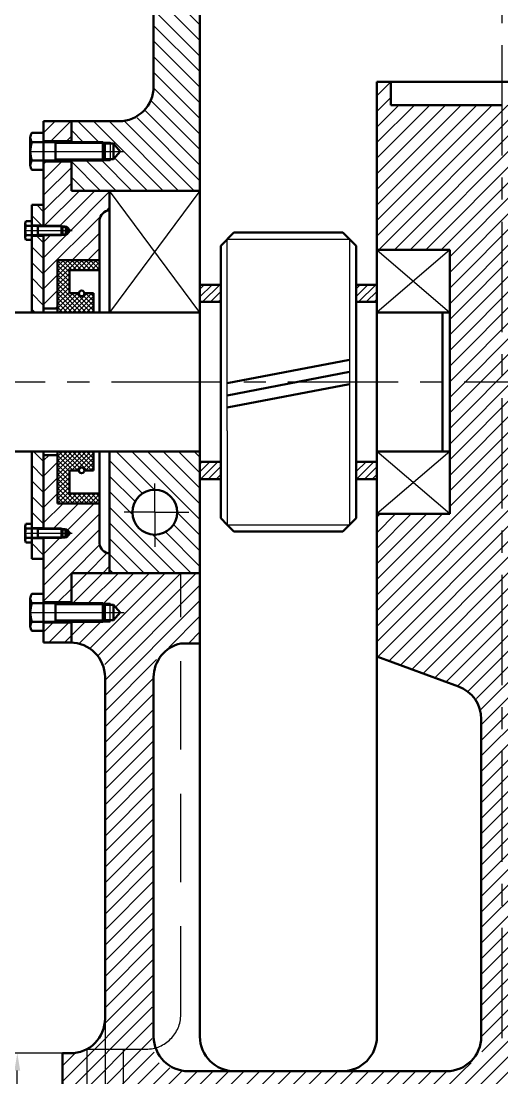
# Model space of a CAD drawing. Header units: millimetres. Extents: x 17910 to 19863, y 26307 to 27710.
# Drawn here: x 19212.7 to 19351.2, y 27128.4 to 27432.5 of the extents above; entities that cross this region are included whole.
import ezdxf

# ---------------------------------------------------------------- set-up
doc = ezdxf.new("R2010")
doc.units = ezdxf.units.MM
doc.linetypes.add('CENTER', pattern=[50.8, 31.75, -6.35, 6.35, -6.35])
doc.linetypes.add('DASHEDX2', pattern=[38.1, 25.4, -12.7])
for name, color, linetype in [('ОСЕВ', 5, 'CENTER'), ('Пунктир', 243, 'DASHEDX2'), ('РАЗМ', 6, 'Continuous'), ('ТОНК', 140, 'Continuous'), ('ШТРИХ', 30, 'Continuous')]:
    doc.layers.add(name, color=color, linetype=linetype)
doc.layers.add('ОСН', color=7, linetype='Continuous', lineweight=50)
doc.styles.add('MYSTYLE2', font='cad1win.shx', dxfattribs={"width": 0.8, "oblique": 15})
doc.dimstyles.new('STANDARD1', dxfattribs={"dimtxt": 3.5, "dimasz": 5, "dimexe": 1, "dimexo": 0, "dimgap": 1, "dimtad": 1, "dimdec": 4, "dimdsep": 46, "dimlunit": 6, "dimtxsty": 'MYSTYLE2', "dimcen": 2.5, "dimadec": 0, "dimazin": 0, "dimtfac": 1, "dimtdec": 4, "dimtmove": 0, "dimatfit": 3, "dimfxl": 0, "dimtolj": 1, "dimtzin": 0, "dimarcsym": 0})
pattern_1 = [(135, (-5092.6854, 618.8602), (-2.24506403, -2.24506403), [])]
pattern_2 = [(45, (-5092.6854, 618.8602), (-2.24506403, 2.24506403), [])]

# ---------------------------------------------------------------- blocks, each defined once
blk = doc.blocks.new('*D23')
at = {"layer": 'DEFPOINTS', "color": 0}
for p in [(19392.21, 27576.42), (19392.21, 27573.08), (19116.75, 27345.61)]:
    blk.add_point(p, dxfattribs=at)
at = {"layer": 'РАЗМ', "color": 0, "lineweight": -2}
for p, q in [((19392.21, 27576.42), (19392.21, 27572.08)), ((19116.75, 27345.61), (19116.75, 27574.08)), ((19121.75, 27573.08), (19387.21, 27573.08))]:
    blk.add_line(p, q, dxfattribs=at)
at = {"layer": 'РАЗМ', "color": 0}
for points in [[(19121.75, 27573.91), (19121.75, 27572.25), (19116.75, 27573.08)], [(19387.21, 27573.91), (19387.21, 27572.25), (19392.21, 27573.08)]]:
    blk.add_solid(points, dxfattribs=at)
at = {"layer": 'РАЗМ', "color": 0, "insert": (19243.61, 27575.83), "char_height": 3.5, "attachment_point": 5, "style": 'MYSTYLE2'}
blk.add_mtext('\\A1;285', dxfattribs=at)
blk = doc.blocks.new('*D25')
at = {"layer": 'DEFPOINTS', "color": 0}
for p in [(19211.65, 27135.51), (19224.65, 27135.51), (19224.65, 27114.5)]:
    blk.add_point(p, dxfattribs=at)
at = {"layer": 'РАЗМ', "color": 0, "lineweight": -2}
for p, q in [((19224.65, 27135.51), (19210.65, 27135.51)), ((19211.65, 27119.5), (19211.65, 27130.51)), ((19224.65, 27114.5), (19210.65, 27114.5))]:
    blk.add_line(p, q, dxfattribs=at)
at = {"layer": 'РАЗМ', "color": 0}
for points in [[(19210.82, 27130.51), (19212.49, 27130.51), (19211.65, 27135.51)], [(19210.82, 27119.5), (19212.49, 27119.5), (19211.65, 27114.5)]]:
    blk.add_solid(points, dxfattribs=at)
at = {"layer": 'РАЗМ', "color": 0, "insert": (19208.9, 27124.62), "char_height": 3.5, "attachment_point": 5, "rotation": 90, "style": 'MYSTYLE2'}
blk.add_mtext('\\A1;20', dxfattribs=at)

msp = doc.modelspace()

# ---------------------------------------------------------------- hatches: boundary and pattern name
at = {"layer": 'ШТРИХ'}
h = msp.add_hatch(dxfattribs=at)
h.set_pattern_fill('ANSI31', color=256, angle=90, style=0)
h.set_pattern_definition(pattern_1)
h.paths.add_polyline_path([(19264.23695, 27383.69172), (19227.23695, 27383.69172), (19227.23695, 27392.35506), (19236.25887, 27392.35506), (19236.90725, 27392.80033), (19239.40137, 27392.80033), (19241.29569, 27395.02384), (19239.40137, 27397.24735), (19236.90725, 27397.24735), (19236.25887, 27397.69262), (19227.23695, 27397.69262), (19227.23695, 27403.69172), (19240.91609, 27403.69172), (19245.54097, 27404.05983), (19249.68737, 27408.26298), (19251.33373, 27411.36965), (19250.91609, 27413.69172), (19250.91609, 27527.17658), (19252.65414, 27532.351), (19255.21839, 27534.82118), (19259.52267, 27536.65095), (19260.91609, 27537.17658), (19523.4983, 27537.17658), (19526.19336, 27536.65952), (19529.08866, 27535.24696), (19531.2433, 27533.12811), (19532.69095, 27530.57205), (19533.4983, 27527.17658), (19533.4983, 27423.69172), (19533.64674, 27419.80324), (19535.2364, 27417.45421), (19539.38552, 27413.99176), (19543.4983, 27413.69172), (19560.23909, 27413.69172), (19560.23909, 27406.6694), (19552.87798, 27406.6694), (19552.22961, 27406.22413), (19549.73549, 27406.22413), (19547.84117, 27404.00062), (19549.73549, 27401.77711), (19552.22961, 27401.77711), (19552.87798, 27401.33184), (19560.23909, 27401.33184), (19560.23909, 27393.69172), (19520.49087, 27393.69172), (19520.49087, 27517.19627), (19518.70188, 27521.5384), (19515.4984, 27524.8778), (19512.01636, 27526.26921), (19510.49087, 27527.19627), (19274.23695, 27527.19627), (19269.92067, 27525.87124), (19266.45633, 27522.64906), (19265.50064, 27520.14291), (19264.23695, 27517.19627)])
h = msp.add_hatch(dxfattribs=at)
h.set_pattern_fill('ANSI31', color=256, style=0)
h.set_pattern_definition(pattern_2)
h.paths.add_polyline_path([(19335.27277, 27130.35012), (19345.14138, 27133.77107), (19345.72271, 27137.54583), (19345.27277, 27140.35012), (19345.27277, 27231.65501), (19344.70261, 27236.86572), (19341.24512, 27240.08151), (19315.20719, 27249.71503), (19315.20719, 27290.69172), (19336.20719, 27290.69172), (19336.20719, 27308.69172), (19336.20719, 27366.69172), (19315.20719, 27366.69172), (19315.20719, 27414.99706), (19319.19074, 27414.99706), (19319.19074, 27408.32735), (19357.19128, 27408.32735), (19357.19128, 27270.22793), (19359.78113, 27270.22793), (19359.78113, 27263.69172), (19387.20719, 27263.69172), (19387.20719, 27249.71503), (19360.9702, 27240.03722), (19356.80053, 27235.55212), (19357.14162, 27231.65501), (19357.14162, 27140.35012), (19357.51991, 27135.19728), (19359.82172, 27132.56933), (19361.46587, 27131.32104), (19367.14162, 27130.35012)])
h = msp.add_hatch(dxfattribs=at)
h.set_pattern_fill('ANSI31', color=256, style=0)
h.set_pattern_definition(pattern_2)
h.paths.add_polyline_path([(19227.23695, 27392.10321), (19219.23695, 27392.10321), (19219.23695, 27373.56468), (19224.35316, 27373.56468), (19224.67735, 27373.34205), (19225.92441, 27373.34205), (19226.87157, 27372.23029), (19225.92441, 27371.11854), (19224.67735, 27371.11854), (19224.35316, 27370.8959), (19219.23695, 27370.8959), (19219.23695, 27349.76894), (19223.26035, 27349.76894), (19223.26035, 27363.69889), (19235.30869, 27363.69889), (19235.30869, 27375.16835), (19235.44993, 27376.2876), (19236.12557, 27377.2438), (19237.0452, 27377.91876), (19238.24782, 27378.086), (19238.24782, 27383.69172), (19227.23695, 27383.69172)])
h.paths.add_polyline_path([(19219.23695, 27397.94447), (19219.23695, 27403.69172), (19227.23695, 27403.69172), (19227.23695, 27397.94447)])
h = msp.add_hatch(dxfattribs=at)
h.set_pattern_fill('ANSI31', color=256, angle=90, style=0)
h.set_pattern_definition(pattern_1)
h.paths.add_polyline_path([(19215.8422, 27348.69172), (19215.8422, 27370.76998), (19219.23695, 27370.76998), (19219.23695, 27348.69172)])
h.paths.add_polyline_path([(19215.8422, 27379.63871), (19219.23695, 27379.63871), (19219.23695, 27373.69061), (19215.8422, 27373.69061)])
h = msp.add_hatch(dxfattribs=at)
h.set_pattern_fill('ANSI37', color=256, scale=0.3, angle=270, style=0)
h.set_pattern_definition([(45, (-7215.539, 3322.1684), (0.67351921, -0.67351921), []), (315, (-7215.539, 3322.1684), (-0.67351921, -0.67351921), [])])
h.paths.add_polyline_path([(19233.62508, 27348.69172), (19233.62508, 27354.21817), (19230.99779, 27354.21817), (19230.92664, 27353.65959), (19230.59797, 27353.37349), (19230.06925, 27353.25903), (19229.58339, 27353.44501), (19229.3262, 27353.78829), (19229.31192, 27354.01709), (19229.37002, 27354.21817), (19226.6557, 27354.21817), (19226.6557, 27360.83679), (19235.30869, 27360.83679), (19235.30869, 27363.69889), (19223.26035, 27363.69889), (19223.26035, 27348.69172)])
h = msp.add_hatch(dxfattribs=at)
h.set_pattern_fill('ANSI31', color=256, scale=0.5, angle=360, style=0)
h.set_pattern_definition([(45, (-7215.539, 51340.187), (-1.122532015, 1.122532015), [])])
h.paths.add_polyline_path([(19270.22207, 27356.66372), (19270.22207, 27351.69172), (19264.23695, 27351.69172), (19264.23695, 27356.66372)])
h = msp.add_hatch(dxfattribs=at)
h.set_pattern_fill('ANSI31', color=256, scale=0.5, angle=360, style=0)
h.set_pattern_definition([(45, (-7215.539, 51340.187), (-1.122532015, 1.122532015), [])])
h.paths.add_polyline_path([(19315.20719, 27356.66372), (19315.20719, 27351.69172), (19309.22207, 27351.69172), (19309.22207, 27356.66372)])
h = msp.add_hatch(dxfattribs=at)
h.set_pattern_fill('ANSI31', color=256, angle=90, style=0)
h.set_pattern_definition(pattern_1)
h.paths.add_polyline_path([(19215.8422, 27308.69172), (19215.8422, 27286.61346), (19219.23695, 27286.61346), (19219.23695, 27308.69172)])
h.paths.add_polyline_path([(19215.8422, 27277.74473), (19219.23695, 27277.74473), (19219.23695, 27283.69283), (19215.8422, 27283.69283)])
h = msp.add_hatch(dxfattribs=at)
h.set_pattern_fill('ANSI37', color=256, scale=0.3, angle=270, style=0)
h.set_pattern_definition([(315, (-7215.539, 51335.215), (0.67351921, 0.67351921), []), (45, (-7215.539, 51335.215), (-0.67351921, 0.67351921), [])])
h.paths.add_polyline_path([(19233.62508, 27308.69172), (19233.62508, 27303.16527), (19230.99779, 27303.16527), (19230.92664, 27303.72385), (19230.59797, 27304.00995), (19230.06925, 27304.12441), (19229.58339, 27303.93842), (19229.3262, 27303.59515), (19229.31192, 27303.36634), (19229.37002, 27303.16527), (19226.6557, 27303.16527), (19226.6557, 27296.54665), (19235.30869, 27296.54665), (19235.30869, 27293.68455), (19223.26035, 27293.68455), (19223.26035, 27308.69172)])
h = msp.add_hatch(dxfattribs=at)
h.set_pattern_fill('ANSI31', color=256, angle=270, style=0)
h.set_pattern_definition([(315, (-7215.539, 51335.215), (2.24506403, 2.24506403), [])])
h.paths.add_polyline_path([(19264.23695, 27308.69172), (19264.23695, 27273.69172), (19238.24782, 27273.69172), (19238.24782, 27308.69172)])
edge = h.paths.add_edge_path(flags=16)
edge.add_arc((19251.24239, 27291.19172), 6.45404, 270, 630)
h = msp.add_hatch(dxfattribs=at)
h.set_pattern_fill('ANSI31', color=256, style=0)
h.set_pattern_definition(pattern_2)
h.paths.add_polyline_path([(19227.23695, 27265.28022), (19219.23695, 27265.28022), (19219.23695, 27283.81875), (19224.35316, 27283.81875), (19224.67735, 27284.04139), (19225.92441, 27284.04139), (19226.87157, 27285.15314), (19225.92441, 27286.2649), (19224.67735, 27286.2649), (19224.35316, 27286.48753), (19219.23695, 27286.48753), (19219.23695, 27307.6145), (19223.26035, 27307.6145), (19223.26035, 27293.68455), (19235.30869, 27293.68455), (19235.30869, 27282.21509), (19235.44993, 27281.09583), (19236.12557, 27280.13964), (19237.0452, 27279.46468), (19238.24782, 27279.29743), (19238.24782, 27273.69172), (19227.23695, 27273.69172)])
h.paths.add_polyline_path([(19219.23695, 27259.43897), (19219.23695, 27253.69172), (19227.23695, 27253.69172), (19227.23695, 27259.43897)])
h = msp.add_hatch(dxfattribs=at)
h.set_pattern_fill('ANSI31', color=256, scale=0.5, angle=360, style=0)
h.set_pattern_definition([(45, (-7215.539, 51330.243), (-1.122532015, 1.122532015), [])])
h.paths.add_polyline_path([(19270.22207, 27305.69172), (19270.22207, 27300.71972), (19264.23695, 27300.71972), (19264.23695, 27305.69172)])
h = msp.add_hatch(dxfattribs=at)
h.set_pattern_fill('ANSI31', color=256, scale=0.5, angle=360, style=0)
h.set_pattern_definition([(45, (-7215.4715, 51330.243), (-1.122532015, 1.122532015), [])])
h.paths.add_polyline_path([(19315.27467, 27305.69172), (19315.27467, 27300.71972), (19309.28954, 27300.71972), (19309.28954, 27305.69172)])
h = msp.add_hatch(dxfattribs=at)
h.set_pattern_fill('ANSI31', color=256, style=0)
h.set_pattern_definition(pattern_2)
h.paths.add_polyline_path([(19258.73375, 27273.69172), (19227.23695, 27273.69172), (19227.23695, 27265.02838), (19236.25887, 27265.02838), (19236.90725, 27264.5831), (19239.40137, 27264.5831), (19241.29569, 27262.3596), (19239.40137, 27260.13609), (19236.90725, 27260.13609), (19236.25887, 27259.69081), (19227.23695, 27259.69081), (19227.23695, 27253.69172), (19231.41336, 27252.99426), (19233.98001, 27251.18065), (19236.79708, 27248.11626), (19237.1727, 27245.36456), (19236.91609, 27243.69172), (19236.91609, 27145.51275), (19236.57099, 27141.6789), (19234.72215, 27138.70322), (19232.51383, 27137.11276), (19229.99735, 27135.67623), (19227.73767, 27135.31709), (19226.91609, 27135.51275), (19224.64646, 27135.51275), (19224.64646, 27114.50026), (19260.52736, 27114.50026), (19261.01278, 27119.16348), (19263.22612, 27119.98241), (19264.81749, 27120.20686), (19519.59689, 27120.20686), (19521.97523, 27119.88402), (19524.0834, 27117.12996), (19523.88702, 27114.50026), (19559.76793, 27114.50026), (19559.76793, 27135.51275), (19556.08142, 27135.07017), (19552.07967, 27136.40274), (19549.20707, 27139.22012), (19547.4921, 27142.48081), (19547.4983, 27145.51275), (19547.4983, 27233.69172), (19548.11663, 27239.35442), (19552.32868, 27242.55602), (19557.4983, 27243.69172), (19560.23909, 27243.69172), (19560.23909, 27250.71403), (19552.87798, 27250.71403), (19552.22961, 27251.15931), (19549.73549, 27251.15931), (19547.84117, 27253.38281), (19549.73549, 27255.60632), (19552.22961, 27255.60632), (19552.87798, 27256.05159), (19560.23909, 27256.05159), (19560.23909, 27263.69172), (19520.49087, 27263.69172), (19520.49087, 27253.45068), (19525.68064, 27253.45068), (19529.19703, 27252.59447), (19531.52486, 27250.15269), (19533.27075, 27247.76906), (19533.67812, 27245.79238), (19533.4983, 27243.69172), (19533.4983, 27140.35012), (19532.05244, 27136.08681), (19529.05043, 27132.75459), (19526.82673, 27131.4217), (19524.15826, 27130.86634), (19523.4983, 27130.35012), (19274.23695, 27130.35012), (19260.91609, 27130.35012), (19252.94714, 27131.83382), (19250.81743, 27136.26624), (19250.46248, 27139.98947), (19250.91609, 27243.69172), (19252.04834, 27250.37067), (19257.2885, 27253.51161), (19258.73375, 27253.45068), (19264.23695, 27253.45068), (19264.23695, 27273.69172)])

# ---------------------------------------------------------------- linework, layer by layer
at = {"layer": 'ОСЕВ'}
for p, q in [((19351.20719, 27527.19627), (19351.20719, 27134.69172)), ((19215.40424, 27395.02384), (19242.45996, 27395.02384)), ((19213.92584, 27372.23029), (19227.4537, 27372.23029)), ((19086.34692, 27328.69172), (19722.42629, 27328.69172)), ((19251.24239, 27291.19172), (19251.24239, 27299.49657)), ((19251.24239, 27291.19172), (19242.39216, 27291.19172)), ((19251.24239, 27291.19172), (19261.02693, 27291.19172)), ((19251.24239, 27291.19172), (19251.24239, 27281.2213)), ((19213.92584, 27285.15314), (19227.4537, 27285.15314)), ((19215.40424, 27262.3596), (19242.45996, 27262.3596)), ((19236.91609, 27145.51275), (19236.91609, 27109.3614))]:
    msp.add_line(p, q, dxfattribs=at)
at = {"layer": 'ОСН'}
for p, q in [((19250.91609, 27413.69172), (19250.91609, 27527.17658)), ((19264.23695, 27517.19627), (19264.23695, 27328.69172)), ((19315.20719, 27140.35012), (19315.20719, 27414.99706)), ((19315.20719, 27414.99706), (19387.20719, 27414.99706)), ((19319.19074, 27414.99706), (19319.19074, 27408.32735)), ((19319.19074, 27408.32735), (19351.20719, 27408.32735)), ((19219.23695, 27373.56468), (19219.23695, 27403.69172)), ((19219.23695, 27403.69172), (19227.23695, 27403.69172)), ((19227.23695, 27397.69262), (19227.23695, 27403.69172)), ((19240.91609, 27403.69172), (19227.23695, 27403.69172)), ((19215.83791, 27400.3614), (19217.3206, 27400.3614)), ((19219.23695, 27400.3614), (19217.3206, 27400.3614)), ((19215.40424, 27397.69262), (19215.40424, 27399.13889)), ((19215.40424, 27392.35506), (19215.40424, 27397.69262)), ((19215.83791, 27397.69262), (19217.3206, 27397.69262)), ((19236.25887, 27397.69262), (19217.3206, 27397.69262)), ((19219.23695, 27397.94447), (19227.23695, 27397.94447)), ((19222.6709, 27397.69262), (19222.6709, 27392.35506)), ((19236.25887, 27397.69262), (19236.90725, 27397.24735)), ((19236.25887, 27397.69262), (19236.25887, 27392.35506)), ((19236.90725, 27397.24735), (19239.40137, 27397.24735)), ((19236.90725, 27397.24735), (19236.90725, 27395.02384)), ((19239.40137, 27397.24735), (19239.40137, 27395.02384)), ((19239.40137, 27397.24735), (19241.29569, 27395.02384)), ((19236.90725, 27392.80033), (19236.90725, 27395.02384)), ((19239.40137, 27392.80033), (19239.40137, 27395.02384)), ((19239.40137, 27392.80033), (19241.29569, 27395.02384)), ((19215.40424, 27390.90879), (19215.40424, 27392.35506)), ((19215.83791, 27392.35506), (19217.3206, 27392.35506)), ((19236.25887, 27392.35506), (19217.3206, 27392.35506)), ((19219.23695, 27392.10321), (19227.23695, 27392.10321)), ((19227.23695, 27383.69172), (19227.23695, 27392.35506)), ((19236.25887, 27392.35506), (19236.90725, 27392.80033)), ((19236.90725, 27392.80033), (19239.40137, 27392.80033)), ((19215.83791, 27389.68628), (19217.3206, 27389.68628)), ((19219.23695, 27389.68628), (19217.3206, 27389.68628)), ((19238.24782, 27383.69172), (19227.23695, 27383.69172)), ((19264.23695, 27383.69172), (19238.24782, 27383.69172)), ((19238.24782, 27383.69172), (19238.24782, 27348.69172)), ((19219.23695, 27379.63871), (19215.8422, 27379.63871)), ((19215.8422, 27379.63871), (19215.8422, 27348.69172)), ((19235.30869, 27375.16835), (19235.30869, 27348.69172)), ((19213.92584, 27373.56468), (19213.92584, 27374.28782)), ((19213.92584, 27370.8959), (19213.92584, 27373.56468)), ((19214.14268, 27374.89907), (19214.88402, 27374.89907)), ((19214.14268, 27373.56468), (19214.88402, 27373.56468)), ((19215.8422, 27374.89907), (19214.88402, 27374.89907)), ((19224.35316, 27373.56468), (19214.88402, 27373.56468)), ((19215.8422, 27373.69061), (19219.23695, 27373.69061)), ((19217.55917, 27373.56468), (19217.55917, 27370.8959)), ((19224.35316, 27373.56468), (19224.67735, 27373.34205)), ((19224.35316, 27373.56468), (19224.35316, 27370.8959)), ((19224.67735, 27373.34205), (19224.67735, 27372.23029)), ((19224.67735, 27373.34205), (19225.92441, 27373.34205)), ((19224.67735, 27371.11854), (19224.67735, 27372.23029)), ((19225.92441, 27373.34205), (19226.87157, 27372.23029)), ((19225.92441, 27373.34205), (19225.92441, 27372.23029)), ((19225.92441, 27371.11854), (19225.92441, 27372.23029)), ((19225.92441, 27371.11854), (19226.87157, 27372.23029)), ((19213.92584, 27370.17277), (19213.92584, 27370.8959)), ((19214.14268, 27370.8959), (19214.88402, 27370.8959)), ((19214.14268, 27369.56151), (19214.88402, 27369.56151)), ((19224.35316, 27370.8959), (19214.88402, 27370.8959)), ((19215.8422, 27369.56151), (19214.88402, 27369.56151)), ((19215.8422, 27370.76998), (19219.23695, 27370.76998)), ((19219.23695, 27348.69172), (19219.23695, 27370.8959)), ((19224.35316, 27370.8959), (19224.67735, 27371.11854)), ((19224.67735, 27371.11854), (19225.92441, 27371.11854)), ((19270.22207, 27367.89293), (19274.02086, 27371.69172)), ((19305.42328, 27371.69172), (19274.02086, 27371.69172)), ((19305.42328, 27371.69172), (19309.22207, 27367.89293)), ((19270.22207, 27367.89293), (19270.22207, 27328.69172)), ((19309.22207, 27367.89293), (19309.22207, 27328.69172)), ((19315.20719, 27366.69172), (19336.20719, 27366.69172)), ((19336.20719, 27366.69172), (19336.20719, 27290.69172)), ((19223.26035, 27363.69889), (19223.26035, 27348.69172)), ((19235.30869, 27363.69889), (19223.26035, 27363.69889)), ((19226.6557, 27360.83679), (19226.6557, 27354.21817)), ((19235.30869, 27360.83679), (19226.6557, 27360.83679)), ((19226.6557, 27354.21817), (19229.37002, 27354.21817)), ((19230.99779, 27354.21817), (19233.62508, 27354.21817)), ((19233.62508, 27354.21817), (19233.62508, 27348.69172)), ((19270.22207, 27356.66372), (19264.23695, 27356.66372)), ((19315.20719, 27356.66372), (19309.22207, 27356.66372)), ((19270.22207, 27351.69172), (19264.23695, 27351.69172)), ((19315.20719, 27351.69172), (19309.22207, 27351.69172)), ((19264.23695, 27348.69172), (19204.2562, 27348.69172)), ((19223.26035, 27349.76894), (19219.23695, 27349.76894)), ((19223.26035, 27349.76894), (19219.23695, 27349.76894)), ((19315.20719, 27348.69172), (19336.20719, 27348.69172)), ((19334.11784, 27348.69172), (19334.11784, 27308.69172)), ((19307.32268, 27335.07119), (19272.12147, 27328.28978)), ((19307.32268, 27331.57285), (19272.12147, 27324.79145)), ((19264.23695, 27140.35012), (19264.23695, 27328.69172)), ((19270.22207, 27289.49051), (19270.22207, 27328.69172)), ((19307.32268, 27328.07452), (19272.12147, 27321.29311)), ((19309.22207, 27289.49051), (19309.22207, 27328.69172)), ((19204.2562, 27308.69172), (19264.23695, 27308.69172)), ((19215.8422, 27277.74473), (19215.8422, 27308.69172)), ((19219.23695, 27308.69172), (19219.23695, 27286.48753)), ((19223.26035, 27293.68455), (19223.26035, 27308.69172)), ((19233.62508, 27303.16527), (19233.62508, 27308.69172)), ((19235.30869, 27282.21509), (19235.30869, 27308.69172)), ((19238.24782, 27273.69172), (19238.24782, 27308.69172)), ((19315.20719, 27308.69172), (19336.20719, 27308.69172)), ((19223.26035, 27307.6145), (19219.23695, 27307.6145)), ((19270.22207, 27305.69172), (19264.23695, 27305.69172)), ((19315.27467, 27305.69172), (19309.28954, 27305.69172)), ((19226.6557, 27296.54665), (19226.6557, 27303.16527)), ((19226.6557, 27303.16527), (19229.37002, 27303.16527)), ((19230.99779, 27303.16527), (19233.62508, 27303.16527)), ((19270.22207, 27300.71972), (19264.23695, 27300.71972)), ((19315.27467, 27300.71972), (19309.28954, 27300.71972)), ((19235.30869, 27296.54665), (19226.6557, 27296.54665)), ((19235.30869, 27293.68455), (19223.26035, 27293.68455)), ((19315.20719, 27290.69172), (19336.20719, 27290.69172)), ((19213.92584, 27287.21067), (19213.92584, 27286.48753)), ((19214.14268, 27287.82192), (19214.88402, 27287.82192)), ((19215.8422, 27287.82192), (19214.88402, 27287.82192)), ((19272.12147, 27287.59111), (19270.22207, 27289.49051)), ((19272.12147, 27287.59111), (19274.02086, 27285.69172)), ((19305.42328, 27285.69172), (19307.32268, 27287.59111)), ((19309.22207, 27289.49051), (19307.32268, 27287.59111)), ((19213.92584, 27286.48753), (19213.92584, 27283.81875)), ((19213.92584, 27283.81875), (19213.92584, 27283.09562)), ((19214.14268, 27286.48753), (19214.88402, 27286.48753)), ((19214.14268, 27283.81875), (19214.88402, 27283.81875)), ((19224.35316, 27286.48753), (19214.88402, 27286.48753)), ((19224.35316, 27283.81875), (19214.88402, 27283.81875)), ((19215.8422, 27286.61346), (19219.23695, 27286.61346)), ((19217.55917, 27283.81875), (19217.55917, 27286.48753)), ((19219.23695, 27283.81875), (19219.23695, 27253.69172)), ((19224.35316, 27283.81875), (19224.35316, 27286.48753)), ((19224.35316, 27286.48753), (19224.67735, 27286.2649)), ((19224.35316, 27283.81875), (19224.67735, 27284.04139)), ((19224.67735, 27286.2649), (19225.92441, 27286.2649)), ((19224.67735, 27286.2649), (19224.67735, 27285.15314)), ((19224.67735, 27284.04139), (19224.67735, 27285.15314)), ((19224.67735, 27284.04139), (19225.92441, 27284.04139)), ((19225.92441, 27286.2649), (19226.87157, 27285.15314)), ((19225.92441, 27286.2649), (19225.92441, 27285.15314)), ((19225.92441, 27284.04139), (19225.92441, 27285.15314)), ((19225.92441, 27284.04139), (19226.87157, 27285.15314)), ((19305.42328, 27285.69172), (19274.02086, 27285.69172)), ((19214.14268, 27282.48436), (19214.88402, 27282.48436)), ((19215.8422, 27282.48436), (19214.88402, 27282.48436)), ((19215.8422, 27283.69283), (19219.23695, 27283.69283)), ((19219.23695, 27277.74473), (19215.8422, 27277.74473)), ((19238.24782, 27273.69172), (19227.23695, 27273.69172)), ((19227.23695, 27273.69172), (19227.23695, 27265.02838)), ((19264.23695, 27273.69172), (19238.24782, 27273.69172)), ((19215.40424, 27266.47464), (19215.40424, 27265.02838)), ((19215.83791, 27267.69716), (19217.3206, 27267.69716)), ((19219.23695, 27267.69716), (19217.3206, 27267.69716)), ((19215.40424, 27265.02838), (19215.40424, 27259.69081)), ((19215.83791, 27265.02838), (19217.3206, 27265.02838)), ((19236.25887, 27265.02838), (19217.3206, 27265.02838)), ((19219.23695, 27265.28022), (19227.23695, 27265.28022)), ((19222.6709, 27259.69081), (19222.6709, 27265.02838)), ((19236.25887, 27259.69081), (19236.25887, 27265.02838)), ((19236.25887, 27265.02838), (19236.90725, 27264.5831)), ((19236.90725, 27264.5831), (19236.90725, 27262.3596)), ((19236.90725, 27264.5831), (19239.40137, 27264.5831)), ((19239.40137, 27264.5831), (19241.29569, 27262.3596)), ((19239.40137, 27264.5831), (19239.40137, 27262.3596)), ((19215.40424, 27259.69081), (19215.40424, 27258.24455)), ((19215.83791, 27259.69081), (19217.3206, 27259.69081)), ((19236.25887, 27259.69081), (19217.3206, 27259.69081)), ((19227.23695, 27259.69081), (19227.23695, 27253.69172)), ((19236.25887, 27259.69081), (19236.90725, 27260.13609)), ((19236.90725, 27260.13609), (19236.90725, 27262.3596)), ((19236.90725, 27260.13609), (19239.40137, 27260.13609)), ((19239.40137, 27260.13609), (19239.40137, 27262.3596)), ((19239.40137, 27260.13609), (19241.29569, 27262.3596)), ((19215.83791, 27257.02203), (19217.3206, 27257.02203)), ((19219.23695, 27257.02203), (19217.3206, 27257.02203)), ((19219.23695, 27259.43897), (19227.23695, 27259.43897)), ((19219.23695, 27253.69172), (19227.23695, 27253.69172)), ((19258.73375, 27253.45068), (19264.23695, 27253.45068)), ((19315.20719, 27249.71503), (19338.73345, 27241.03711)), ((19236.91609, 27243.69172), (19236.91609, 27145.51275)), ((19250.91609, 27243.69172), (19250.91609, 27145.51275)), ((19345.27277, 27231.65501), (19345.27277, 27140.35012)), ((19250.91609, 27145.51275), (19250.91609, 27140.35012)), ((19224.64646, 27135.51275), (19226.91609, 27135.51275)), ((19224.64646, 27135.51275), (19224.64646, 27114.50026)), ((19274.23695, 27130.35012), (19260.91609, 27130.35012)), ((19274.23695, 27130.35012), (19305.20719, 27130.35012)), ((19335.44473, 27130.40973), (19305.20719, 27130.35012))]:
    msp.add_line(p, q, dxfattribs=at)
for centre, radius in [((19230.1839, 27354.14409), 0.81725), ((19230.1839, 27303.23935), 0.81725), ((19251.24239, 27291.19172), 6.45404)]:
    msp.add_circle(centre, radius, dxfattribs=at)
for centre, radius, start, end in [((19240.91609, 27413.69172), 10, 270, 360), ((19217.50191, 27399.08295), 2.09841, 142.4648767, 181.5275304), ((19217.50191, 27398.97107), 2.09841, 178.4724696, 217.5351233), ((19223.83289, 27395.02384), 8.42865, 161.5406209, 198.4593791), ((19217.50191, 27391.07661), 2.09841, 142.4648767, 181.5275304), ((19217.50191, 27390.96473), 2.09841, 178.4724696, 217.5351233), ((19238.51153, 27374.88114), 3.21569, 94.7039288, 174.8758221), ((19214.97468, 27374.25985), 1.04921, 142.4648767, 181.5275304), ((19214.97468, 27374.20391), 1.04921, 178.4724696, 217.5351233), ((19218.14017, 27372.23029), 4.21432, 161.5406209, 198.4593791), ((19214.97468, 27370.25668), 1.04921, 142.4648767, 181.5275304), ((19214.97468, 27370.20074), 1.04921, 178.4724696, 217.5351233), ((19214.97468, 27287.1827), 1.04921, 142.4648767, 181.5275304), ((19214.97468, 27287.12676), 1.04921, 178.4724696, 217.5351233), ((19214.97468, 27283.17953), 1.04921, 142.4648767, 181.5275304), ((19218.14017, 27285.15314), 4.21432, 161.5406209, 198.4593791), ((19214.97468, 27283.12359), 1.04921, 178.4724696, 217.5351233), ((19238.51153, 27282.5023), 3.21569, 185.1241779, 265.2960712), ((19217.50191, 27266.41871), 2.09841, 142.4648767, 181.5275304), ((19217.50191, 27266.30683), 2.09841, 178.4724696, 217.5351233), ((19223.83289, 27262.3596), 8.42865, 161.5406209, 198.4593791), ((19217.50191, 27258.41236), 2.09841, 142.4648767, 181.5275304), ((19217.50191, 27258.30049), 2.09841, 178.4724696, 217.5351233), ((19226.91609, 27243.69172), 10, 360, 90), ((19260.91609, 27243.69172), 10, 102.6053153, 180), ((19335.27277, 27231.65501), 10, 0, 69.7529481), ((19226.91609, 27145.51275), 10, 270, 360), ((19260.91609, 27140.35012), 10, 180, 270), ((19274.23695, 27140.35012), 10, 180, 270), ((19305.20719, 27140.35012), 10, 270, 360), ((19335.27277, 27140.35012), 10, 270, 0)]:
    msp.add_arc(centre, radius, start, end, dxfattribs=at)
at = {"layer": 'Пунктир'}
for p, q in [((19258.73375, 27146.69167), (19258.73375, 27273.69172)), ((19231.64696, 27136.69167), (19243.60325, 27136.69167)), ((19231.64696, 27136.69167), (19231.64696, 27114.50026)), ((19242.18522, 27136.69167), (19242.18522, 27114.50026)), ((19243.60325, 27136.69167), (19248.73375, 27136.69167))]:
    msp.add_line(p, q, dxfattribs=at)
msp.add_arc((19248.73375, 27146.69167), 10, 270, 0, dxfattribs=at)
at = {"layer": 'ТОНК'}
for p, q in [((19236.90725, 27397.24735), (19222.6709, 27397.24735)), ((19236.25887, 27397.69262), (19238.43922, 27397.69262)), ((19238.43922, 27397.69262), (19238.43922, 27392.35506)), ((19236.90725, 27392.80033), (19222.6709, 27392.80033)), ((19236.25887, 27392.35506), (19238.43922, 27392.35506)), ((19264.23695, 27348.69172), (19238.24782, 27383.69172)), ((19264.23695, 27383.69172), (19238.24782, 27348.69172)), ((19224.67735, 27373.34205), (19217.55917, 27373.34205)), ((19224.35316, 27373.56468), (19225.44334, 27373.56468)), ((19225.44334, 27373.56468), (19225.44334, 27370.8959)), ((19224.67735, 27371.11854), (19217.55917, 27371.11854)), ((19224.35316, 27370.8959), (19225.44334, 27370.8959)), ((19272.12147, 27314.60531), (19272.12147, 27369.79232)), ((19272.12147, 27369.79232), (19307.32268, 27369.79232)), ((19307.32268, 27369.79232), (19307.32268, 27311.91917)), ((19336.20719, 27366.69172), (19315.20719, 27348.69172)), ((19315.20719, 27366.69172), (19336.20719, 27348.69172)), ((19272.12147, 27314.60531), (19272.12147, 27287.59111)), ((19307.32268, 27311.91917), (19307.32268, 27287.59111)), ((19336.20719, 27290.69172), (19315.20719, 27308.69172)), ((19336.20719, 27308.69172), (19315.20719, 27290.69172)), ((19272.12147, 27287.59111), (19307.32268, 27287.59111)), ((19224.67735, 27286.2649), (19217.55917, 27286.2649)), ((19224.67735, 27284.04139), (19217.55917, 27284.04139)), ((19224.35316, 27286.48753), (19225.44334, 27286.48753)), ((19224.35316, 27283.81875), (19225.44334, 27283.81875)), ((19225.44334, 27283.81875), (19225.44334, 27286.48753)), ((19236.90725, 27264.5831), (19222.6709, 27264.5831)), ((19236.25887, 27265.02838), (19238.43922, 27265.02838)), ((19238.43922, 27259.69081), (19238.43922, 27265.02838)), ((19236.90725, 27260.13609), (19222.6709, 27260.13609)), ((19236.25887, 27259.69081), (19238.43922, 27259.69081))]:
    msp.add_line(p, q, dxfattribs=at)

# ---------------------------------------------------------------- dimensions: what is measured, and where the dimension line sits
at = {"layer": 'РАЗМ'}
dim = msp.add_linear_dim(base=(19392.20719, 27573.08127), p1=(19116.75276, 27345.61297), p2=(19392.20719, 27576.41871), text='285', dimstyle='STANDARD1', dxfattribs=at)
dim.commit()
dim.dimension.update_dxf_attribs({"geometry": '*D23', "text_midpoint": (19243.61288, 27573.08127), "dimtype": 160})
dim = msp.add_linear_dim(base=(19211.65364, 27135.51275), p1=(19224.64646, 27114.50026), p2=(19224.64646, 27135.51275), angle=90, text='20', dimstyle='STANDARD1', dxfattribs=at)
dim.commit()
dim.dimension.update_dxf_attribs({"geometry": '*D25', "text_midpoint": (19211.65364, 27124.62141), "dimtype": 160})

doc.saveas('drawing.dxf')
